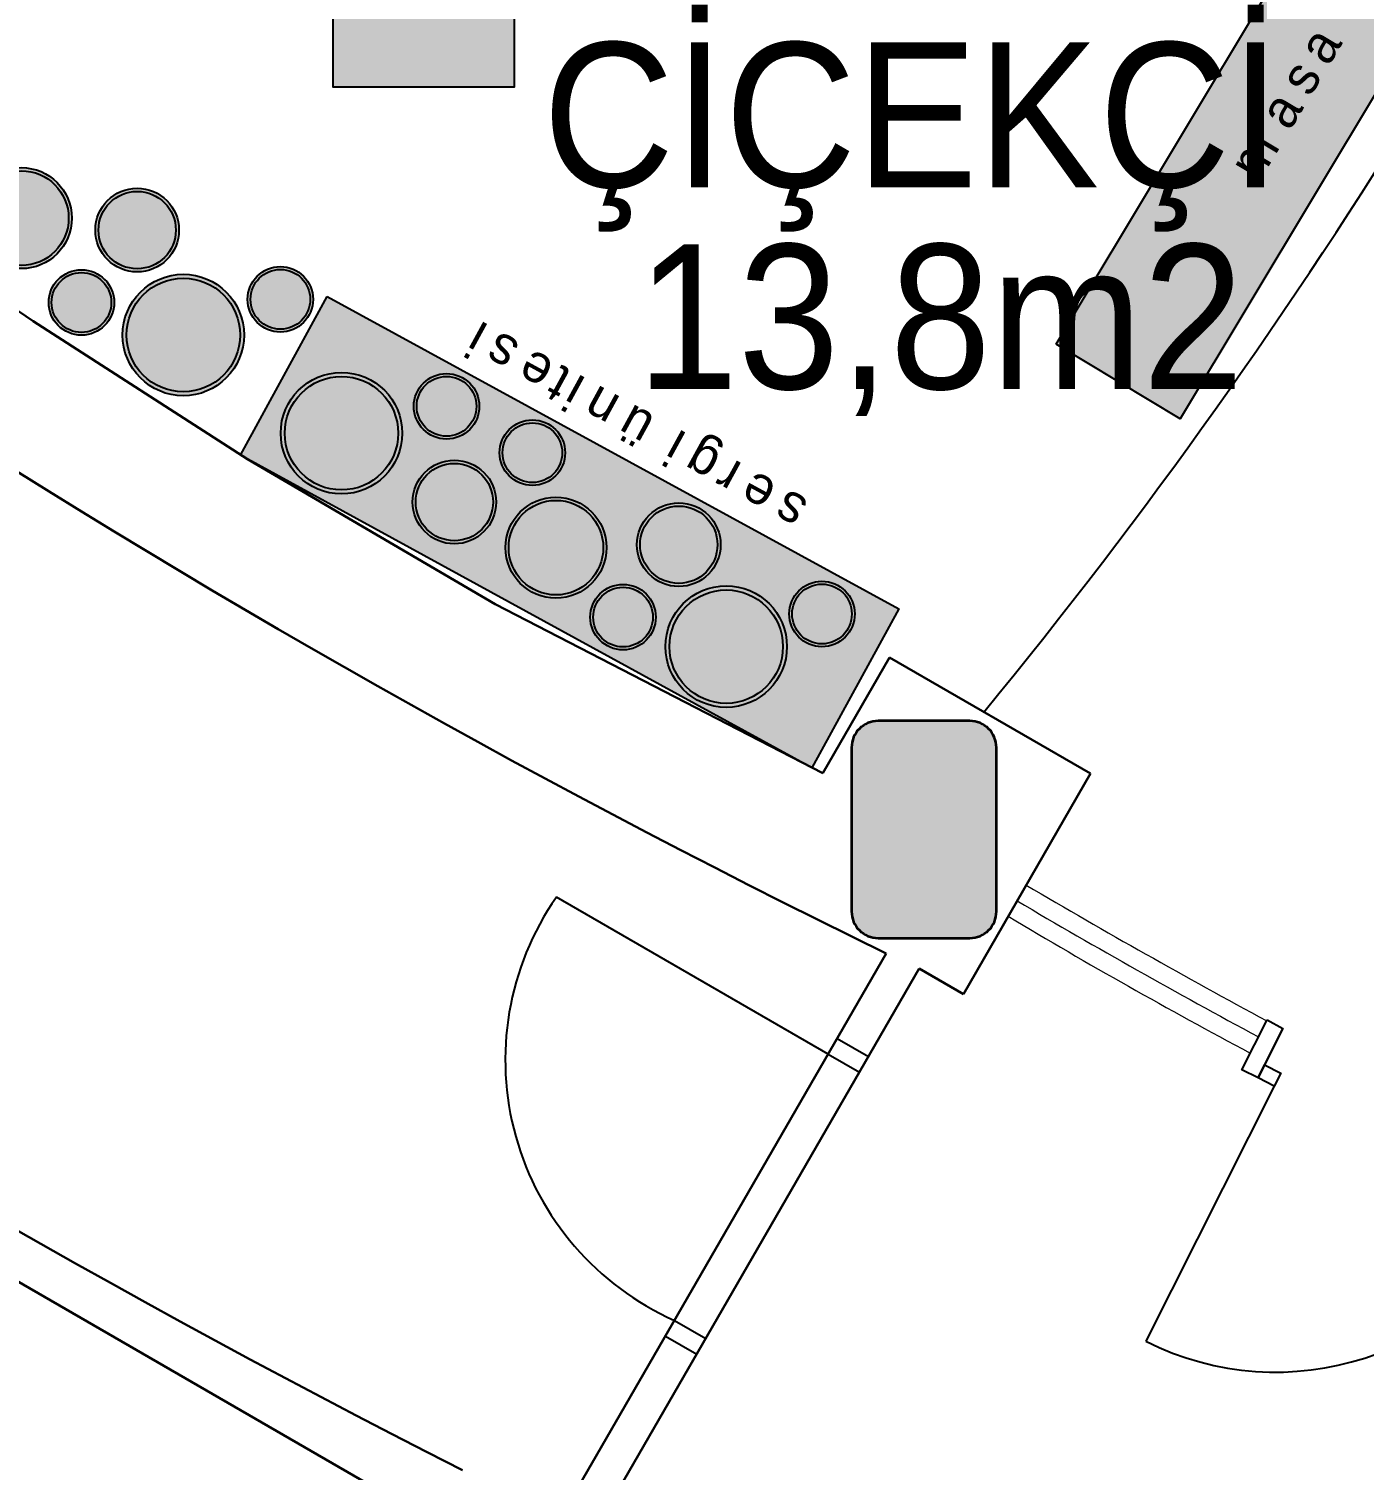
# Model space of a CAD drawing. Header units: millimetres. Extents: x -2729 to 15248, y -12439 to 5292.
# Drawn here: x 3992.3 to 4361.4, y -10019.1 to -9620.8 of the extents above; entities that cross this region are included whole.
import ezdxf

# ---------------------------------------------------------------- set-up
doc = ezdxf.new("R2010")
doc.units = ezdxf.units.MM
for name, color, linetype, lineweight in [('035_Ном_пера__60', 7, 'Continuous', 35), ('a-duvar_Ном_пера__7', 5, 'Continuous', 35), ('CAM', 155, 'Continuous', 15), ('DUVAR', 7, 'Continuous', 30), ('gzm', 250, 'Continuous', 20)]:
    doc.layers.add(name, color=color, linetype=linetype, lineweight=lineweight)
doc.layers.add('kapı ABD', color=55, linetype='Continuous')
doc.styles.add('YAZI01', font='SIMPLXTW.SHX', dxfattribs={"width": 0.6})
doc.styles.add('Мой Ариал', font='arial.ttf', dxfattribs={"width": 0.9})

msp = doc.modelspace()

# ---------------------------------------------------------------- hatches: boundary and pattern name
h = msp.add_hatch(color=7)
edge = h.paths.add_edge_path()
edge.add_line((4564.714, -9991.174), (4564.714, -10036.575))
edge.add_arc((4572.013, -10036.575), 7.299, 180, 270)
edge.add_line((4572.013, -10043.875), (4597.415, -10043.875))
edge.add_arc((4597.415, -10036.575), 7.299, 270, 360)
edge.add_line((4604.714, -10036.575), (4604.714, -9991.174))
edge.add_arc((4597.415, -9991.174), 7.299, 0, 90)
edge.add_line((4597.415, -9983.875), (4572.013, -9983.875))
edge.add_arc((4572.013, -9991.174), 7.299, 90, 180)
edge = h.paths.add_edge_path()
edge.add_line((4219.707, -9819.348), (4219.707, -9864.749))
edge.add_arc((4227.007, -9864.749), 7.299, 180, 270)
edge.add_line((4227.007, -9872.049), (4252.408, -9872.049))
edge.add_arc((4252.408, -9864.749), 7.299, 270, 360)
edge.add_line((4259.707, -9864.749), (4259.707, -9819.348))
edge.add_arc((4252.408, -9819.348), 7.299, 0, 90)
edge.add_line((4252.408, -9812.049), (4227.007, -9812.049))
edge.add_arc((4227.007, -9819.348), 7.299, 90, 180)
edge = h.paths.add_edge_path()
edge.add_line((4966.713, -10127.122), (4966.713, -10172.524))
edge.add_arc((4974.012, -10172.524), 7.299, 180, 270)
edge.add_line((4974.012, -10179.823), (4999.414, -10179.823))
edge.add_arc((4999.414, -10172.524), 7.299, 270, 360)
edge.add_line((5006.713, -10172.524), (5006.713, -10127.122))
edge.add_arc((4999.414, -10127.122), 7.299, 0, 90)
edge.add_line((4999.414, -10119.823), (4974.012, -10119.823))
edge.add_arc((4974.012, -10127.122), 7.299, 90, 180)
edge = h.paths.add_edge_path()
edge.add_line((5362.713, -10202.122), (5362.713, -10247.524))
edge.add_arc((5370.012, -10247.524), 7.299, 180, 270)
edge.add_line((5370.012, -10254.823), (5395.413, -10254.823))
edge.add_arc((5395.413, -10247.524), 7.299, 270, 360)
edge.add_line((5402.713, -10247.524), (5402.713, -10202.122))
edge.add_arc((5395.413, -10202.122), 7.299, 0, 90)
edge.add_line((5395.413, -10194.823), (5370.012, -10194.823))
edge.add_arc((5370.012, -10202.122), 7.299, 90, 180)
h.paths.add_polyline_path([(5802.715, -10336.866), (5827.714, -10336.866), (5827.714, -10236.867), (5802.715, -10236.867)])
h.paths.add_polyline_path([(5802.715, -10336.866), (5802.715, -10236.867)])
h.paths.add_polyline_path([(8647.798, -8746.869), (8647.798, -8686.869), (8587.798, -8686.869), (8587.798, -8746.869)])
h.paths.add_polyline_path([(9177.136, -8893.807), (9205.304, -8840.83), (9152.327, -8812.662), (9124.159, -8865.639)])
h.paths.add_polyline_path([(9691.026, -9511.322), (9747.203, -9490.249), (9726.13, -9434.072), (9669.953, -9455.145)])
h.paths.add_polyline_path([(9752.796, -10086.867), (9812.796, -10086.867), (9812.796, -10026.867), (9752.796, -10026.867)])
h.paths.add_polyline_path([(9752.796, -10686.866), (9812.796, -10686.866), (9812.796, -10626.866), (9752.796, -10626.866)])
h = msp.add_hatch(color=256)
h.set_gradient(color1=(150, 150, 150), one_color=1, tint=1)
h.paths.add_polyline_path([(4126.463, -9456.869), (4126.461, -9636.869), (4076.461, -9636.869), (4076.463, -9456.869)])
h = msp.add_hatch(color=256)
h.set_gradient(color1=(150, 150, 150), one_color=1, tint=1)
h.paths.add_polyline_path([(4276.22, -9707.93), (4368.863, -9553.601), (4398.871, -9571.615), (4403.158, -9574.189), (4310.516, -9728.518)])
h = msp.add_hatch(color=252)
edge = h.paths.add_edge_path()
edge.add_arc((3990.254, -9673.091), 13.953, -28.06097, 331.93903)
edge = h.paths.add_edge_path(flags=17)
edge.add_arc((3990.254, -9673.091), 13.07, -28.06097, 331.93903)
h = msp.add_hatch(color=9)
h.set_gradient(color1=(176, 209, 173), color2=(192, 218, 190), one_color=1, tint=0.8)
edge = h.paths.add_edge_path()
edge.add_arc((3990.254, -9673.091), 13.07, -28.06097, 331.93903)
h = msp.add_hatch(color=252)
edge = h.paths.add_edge_path()
edge.add_arc((4022.257, -9676.39), 11.557, -28.06097, 331.93903)
edge = h.paths.add_edge_path(flags=16)
edge.add_arc((4022.257, -9676.39), 10.689, -28.06097, 331.93903)
h = msp.add_hatch(color=41)
h.set_gradient(color1=(231, 227, 152), color2=(236, 232, 172), one_color=1, tint=0.8)
edge = h.paths.add_edge_path()
edge.add_arc((4022.257, -9676.39), 10.689, -28.06097, 331.93903)
h = msp.add_hatch(color=252)
h.paths.add_polyline_path([(4057.576, -9703.518, 1), (4066.091, -9687.545, 1)])
h.paths.add_polyline_path([(4065.715, -9688.251, -1), (4057.953, -9702.812, -1)], flags=16)
h = msp.add_hatch(color=13)
h.set_gradient(color1=(193, 107, 87), color2=(207, 140, 125), one_color=1, tint=0.65)
edge = h.paths.add_edge_path()
edge.add_arc((4061.834, -9695.532), 8.25, 61.93828, 421.93828)
h = msp.add_hatch(color=252)
h.paths.add_polyline_path([(4002.6, -9704.39, 1), (4011.115, -9688.417, 1)])
h.paths.add_polyline_path([(4010.739, -9689.123, -1), (4002.976, -9703.684, -1)], flags=16)
h = msp.add_hatch(color=13)
h.set_gradient(color1=(193, 107, 87), color2=(207, 140, 125), one_color=1, tint=0.65)
edge = h.paths.add_edge_path()
edge.add_arc((4006.857, -9696.403), 8.25, 61.93828, 421.93828)
h = msp.add_hatch(color=252)
edge = h.paths.add_edge_path()
edge.add_arc((4035.011, -9705.392), 16.787, 0, 360)
edge = h.paths.add_edge_path(flags=17)
edge.add_arc((4035.011, -9705.392), 15.678, 0, 360)
h = msp.add_hatch(color=9)
h.set_gradient(color1=(210, 157, 195), color2=(199, 133, 180), one_color=1, tint=0.65)
edge = h.paths.add_edge_path()
edge.add_arc((4035.011, -9705.392), 15.678, 0, 360)
h = msp.add_hatch(color=256)
h.dxf.hatch_style = 1
h.set_gradient(color1=(127, 95, 63), color2=(194, 163, 132), one_color=1, tint=0.64, name='CYLINDER')
h.paths.add_polyline_path([(4074.813, -9694.717), (4232.735, -9781.092), (4208.741, -9824.96), (4050.82, -9738.584)])
h = msp.add_hatch(color=252)
edge = h.paths.add_edge_path()
edge.add_arc((4078.724, -9732.529), 16.787, 0, 360)
edge = h.paths.add_edge_path(flags=17)
edge.add_arc((4078.724, -9732.529), 15.678, 0, 360)
h = msp.add_hatch(color=9)
h.set_gradient(color1=(210, 157, 195), color2=(199, 133, 180), one_color=1, tint=0.65)
edge = h.paths.add_edge_path()
edge.add_arc((4078.724, -9732.529), 15.678, 0, 360)
h = msp.add_hatch(color=252)
h.paths.add_polyline_path([(4103.503, -9733.079, 1), (4112.018, -9717.106, 1)])
h.paths.add_polyline_path([(4111.642, -9717.812, -1), (4103.88, -9732.373, -1)], flags=16)
h = msp.add_hatch(color=13)
h.set_gradient(color1=(193, 107, 87), color2=(207, 140, 125), one_color=1, tint=0.65)
edge = h.paths.add_edge_path()
edge.add_arc((4107.761, -9725.093), 8.25, 61.93828, 421.93828)
h = msp.add_hatch(color=252)
h.paths.add_polyline_path([(4127.23, -9745.905, 1), (4135.745, -9729.932, 1)])
h.paths.add_polyline_path([(4135.369, -9730.638, -1), (4127.606, -9745.199, -1)], flags=16)
h = msp.add_hatch(color=13)
h.set_gradient(color1=(193, 107, 87), color2=(207, 140, 125), one_color=1, tint=0.65)
edge = h.paths.add_edge_path()
edge.add_arc((4131.488, -9737.918), 8.25, 61.93828, 421.93828)
h = msp.add_hatch(color=252)
edge = h.paths.add_edge_path()
edge.add_arc((4109.916, -9751.551), 11.557, -28.06097, 331.93903)
edge = h.paths.add_edge_path(flags=16)
edge.add_arc((4109.916, -9751.551), 10.689, -28.06097, 331.93903)
h = msp.add_hatch(color=41)
h.set_gradient(color1=(231, 227, 152), color2=(236, 232, 172), one_color=1, tint=0.8)
edge = h.paths.add_edge_path()
edge.add_arc((4109.916, -9751.551), 10.689, -28.06097, 331.93903)
h = msp.add_hatch(color=252)
edge = h.paths.add_edge_path()
edge.add_arc((4137.999, -9764.155), 13.953, -28.06097, 331.93903)
edge = h.paths.add_edge_path(flags=17)
edge.add_arc((4137.999, -9764.155), 13.07, -28.06097, 331.93903)
h = msp.add_hatch(color=9)
h.set_gradient(color1=(176, 209, 173), color2=(192, 218, 190), one_color=1, tint=0.8)
edge = h.paths.add_edge_path()
edge.add_arc((4137.999, -9764.155), 13.07, -28.06097, 331.93903)
h = msp.add_hatch(color=252)
edge = h.paths.add_edge_path()
edge.add_arc((4171.938, -9763.34), 11.557, -28.06097, 331.93903)
edge = h.paths.add_edge_path(flags=16)
edge.add_arc((4171.938, -9763.34), 10.689, -28.06097, 331.93903)
h = msp.add_hatch(color=41)
h.set_gradient(color1=(231, 227, 152), color2=(236, 232, 172), one_color=1, tint=0.8)
edge = h.paths.add_edge_path()
edge.add_arc((4171.938, -9763.34), 10.689, -28.06097, 331.93903)
h = msp.add_hatch(color=252)
h.paths.add_polyline_path([(4152.281, -9791.34, 1), (4160.796, -9775.367, 1)])
h.paths.add_polyline_path([(4160.42, -9776.073, -1), (4152.658, -9790.634, -1)], flags=16)
h = msp.add_hatch(color=252)
edge = h.paths.add_edge_path()
edge.add_arc((4185.052, -9791.502), 16.787, 0, 360)
edge = h.paths.add_edge_path(flags=17)
edge.add_arc((4185.052, -9791.502), 15.678, 0, 360)
h = msp.add_hatch(color=252)
h.paths.add_polyline_path([(4207.258, -9790.469, 1), (4215.773, -9774.496, 1)])
h.paths.add_polyline_path([(4215.396, -9775.202, -1), (4207.634, -9789.763, -1)], flags=16)
h = msp.add_hatch(color=13)
h.set_gradient(color1=(193, 107, 87), color2=(207, 140, 125), one_color=1, tint=0.65)
edge = h.paths.add_edge_path()
edge.add_arc((4211.515, -9782.482), 8.25, 61.93828, 421.93828)
h = msp.add_hatch(color=13)
h.set_gradient(color1=(193, 107, 87), color2=(207, 140, 125), one_color=1, tint=0.65)
edge = h.paths.add_edge_path()
edge.add_arc((4156.539, -9783.353), 8.25, 61.93828, 421.93828)
h = msp.add_hatch(color=9)
h.set_gradient(color1=(210, 157, 195), color2=(199, 133, 180), one_color=1, tint=0.65)
edge = h.paths.add_edge_path()
edge.add_arc((4185.052, -9791.502), 15.678, 0, 360)

# ---------------------------------------------------------------- linework, layer by layer
for points in [[(4126.463, -9456.869), (4126.461, -9636.869), (4076.461, -9636.869), (4076.463, -9456.869), (4126.463, -9456.869)], [(4276.22, -9707.93), (4368.863, -9553.601), (4398.871, -9571.615), (4403.158, -9574.189), (4310.516, -9728.518), (4276.22, -9707.93)], [(4074.813, -9694.717), (4232.735, -9781.092), (4208.741, -9824.96), (4050.82, -9738.584), (4074.813, -9694.717)]]:
    msp.add_lwpolyline(points)
for centre, radius in [((3990.254, -9673.091), 13.953), ((3990.254, -9673.091), 13.07), ((4022.257, -9676.39), 11.557), ((4022.257, -9676.39), 10.689), ((4061.834, -9695.532), 9.05), ((4061.834, -9695.532), 8.25), ((4006.857, -9696.403), 9.05), ((4006.857, -9696.403), 8.25), ((4035.011, -9705.392), 16.787), ((4035.011, -9705.392), 15.678), ((4078.724, -9732.529), 16.787), ((4078.724, -9732.529), 15.678), ((4107.761, -9725.093), 9.05), ((4107.761, -9725.093), 8.25), ((4131.488, -9737.918), 9.05), ((4131.488, -9737.918), 8.25), ((4109.916, -9751.551), 11.557), ((4109.916, -9751.551), 10.689), ((4137.999, -9764.155), 13.953), ((4137.999, -9764.155), 13.07), ((4171.938, -9763.34), 11.557), ((4171.938, -9763.34), 10.689), ((4156.539, -9783.353), 9.05), ((4185.052, -9791.502), 16.787), ((4211.515, -9782.482), 9.05), ((4211.515, -9782.482), 8.25), ((4156.539, -9783.353), 8.25), ((4185.052, -9791.502), 15.678)]:
    msp.add_circle(centre, radius)
msp.add_arc((3081.348, -8844.638), 1520.372, 320.60427, 352.242139)
at = {"layer": '035_Ном_пера__60', "linetype": 'Continuous', "flags": 128}
msp.add_lwpolyline([(4219.707, -9819.348), (4219.707, -9864.749, 0.4142136), (4227.007, -9872.049), (4252.408, -9872.049, 0.4142136), (4259.707, -9864.749), (4259.707, -9819.348, 0.4142136), (4252.408, -9812.049), (4227.007, -9812.049, 0.4142136)], format="xyb", close=True, dxfattribs=at)
msp.add_lwpolyline([(4219.707, -9819.348), (4219.707, -9864.749, 0.4142136), (4227.007, -9872.049), (4252.408, -9872.049, 0.4142136), (4259.707, -9864.749), (4259.707, -9819.348, 0.4142136), (4252.408, -9812.049), (4227.007, -9812.049, 0.4142136)], format="xyb", close=True, dxfattribs=at)
at = {"layer": 'a-duvar_Ном_пера__7', "linetype": 'Continuous'}
msp.add_line((4233.707, -9872.049), (4245.707, -9872.049), dxfattribs=at)
at = {"layer": 'CAM', "linetype": 'Continuous', "lineweight": 9}
for centre, radius, start, end in [((5305.418, -8095.943), 2044.292, 239.503241, 241.642065), ((5302.154, -8100.134), 2044.053, 239.523669, 241.669471), ((5030.76, -8585.409), 1493.136, 239.056126, 242.004616)]:
    msp.add_arc(centre, radius, start, end, dxfattribs=at)
at = {"layer": 'DUVAR', "linetype": 'Continuous'}
for p, q in [((3952.481, -9673.435), (3993.485, -9701.582)), ((3993.485, -9701.582), (4052.76, -9739.719)), ((4052.76, -9739.719), (4121.163, -9779.747)), ((4121.163, -9779.747), (4211.759, -9826.522)), ((4211.759, -9826.522), (4230.222, -9794.542)), ((4285.754, -9826.604), (4230.222, -9794.542)), ((4250.588, -9887.514), (4285.754, -9826.604)), ((4104.027, -10033.253), (3808.542, -9862.655)), ((4138.179, -10034.101), (4229.3, -9876.275)), ((4154.194, -10026.362), (4238.415, -9880.487)), ((4250.588, -9887.514), (4238.415, -9880.487))]:
    msp.add_line(p, q, dxfattribs=at)
for centre, radius, start, end in [((5357.757, -7557.646), 2578.654, 214.052528, 244.048203), ((5357.441, -7558.125), 2758.085, 213.967403, 243.1608)]:
    msp.add_arc(centre, radius, start, end, dxfattribs=at)
at = {"layer": 'kapı ABD'}
for p, q in [((4213.234, -9904.103), (4138.104, -9860.727)), ((4332.021, -9910.687), (4338.768, -9897.29)), ((4215.734, -9899.773), (4224.394, -9904.773)), ((4213.234, -9904.103), (4221.894, -9909.103)), ((4336.508, -9912.946), (4300.981, -9983.439)), ((4170.734, -9977.715), (4179.394, -9982.715)), ((4168.234, -9982.045), (4176.894, -9987.045))]:
    msp.add_line(p, q, dxfattribs=at)
at = {"layer": 'kapı ABD', "flags": 128}
for points in [[(4334.551, -9894.665), (4338.909, -9897.029), (4332.021, -9910.687), (4327.556, -9908.438)], [(4332.021, -9910.687), (4333.821, -9907.114), (4338.286, -9909.363), (4336.487, -9912.936)]]:
    msp.add_lwpolyline(points, close=True, dxfattribs=at)
at = {"layer": 'kapı ABD'}
for centre, radius, start, end in [((4202.796, -9905.728), 78.805, 145.17677, 245.99203), ((4336.962, -9911.992), 79.996, 243.27007, 332.51233)]:
    msp.add_arc(centre, radius, start, end, dxfattribs=at)

# ---------------------------------------------------------------- texts
at = {"lineweight": 40, "ltscale": 0.005, "char_height": 40, "attachment_point": 8, "style": 'Мой Ариал'}
for s, insert in [('ÇİÇEKÇİ', (4236.342, -9676.871)), ('13,8m2', (4244.23, -9727.73))]:
    msp.add_mtext(s, dxfattribs=dict(at, insert=insert))
at = {"layer": 'gzm', "color": 1, "char_height": 10.52439, "width": 867.62206, "attachment_point": 1, "style": 'YAZI01'}
for s, insert, rotation in [('{\\fGill Sans MT|b0|i0|c0|p34;\\W1;\\T1.4;masa}', (4323.271, -9657.876), 59.02403), ('{\\fGill Sans MT|b0|i0|c0|p34;\\W1;\\T1.4;sergi ünitesi}', (4203.133, -9760.359), 151.32349)]:
    msp.add_mtext(s, dxfattribs=dict(at, insert=insert, rotation=rotation))

doc.saveas('drawing.dxf')
